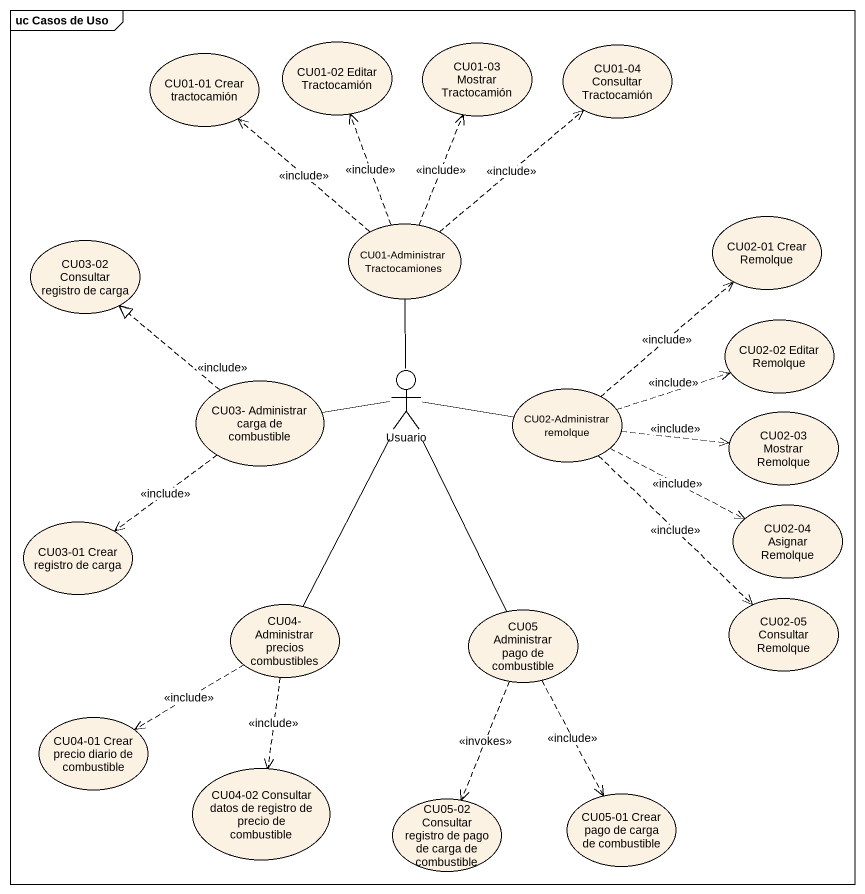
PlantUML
@startuml
mainframe uc Casos de Uso
usecase "CU01-01 Crear tractocamión" as CU01_01_Crear_tractocamión
usecase "CU01-02 Editar Tractocamión" as CU01_02_Editar_Tractocamión
usecase "CU01-03 Mostrar Tractocamión" as CU01_03_Mostrar_Tractocamión
usecase "CU01-04 Consultar Tractocamión" as CU01_04_Consultar
usecase "CU01-Administrar Tractocamiones" as CU01_Administrar
usecase "CU02-01 Crear Remolque" as CU02_01_Crear_Remolque
usecase "CU03-02 Consultar registro de carga" as CU03_02_Consultar_registro
usecase "CU02-02 Editar Remolque" as CU02_02_Editar_Remolque
usecase "CU03- Administrar carga de combustible" as CU03_Administrar_carga_de
actor Usuario
usecase "CU02-Administrar remolque" as CU02_Administrar_remolque
usecase "CU02-03 Mostrar Remolque" as CU02_03_Mostrar_Remolque
usecase "CU02-04 Asignar Remolque" as CU02_04_Asignar_Remolque
usecase "CU03-01 Crear registro de carga" as CU03_01_Crear_registro_de
usecase "CU02-05 Consultar Remolque" as CU02_05_Consultar_Remolque
usecase "CU04- Administrar precios combustibles" as CU04_Administrar_precios
usecase "CU05 Administrar pago de combustible" as CU05_Administrar_pago_de
usecase "CU04-01 Crear precio diario de combustible" as CU04_01_Crear_precio_diario
usecase "CU04-02 Consultar datos de registro de precio de combustible" as CU04_02_Consultar_datos_de
usecase "CU05-02 Consultar registro de pago de carga de combustible" as CU05_02_Consultar_registro
usecase "CU05-01 Crear pago de carga de combustible" as CU05_01_Crear_pago_de_carga
CU01_Administrar .up.> CU01_01_Crear_tractocamión : <<include>>
CU01_Administrar .up.> CU01_02_Editar_Tractocamión : <<include>>
CU01_Administrar .up.> CU01_03_Mostrar_Tractocamión : <<include>>
CU01_Administrar .up.> CU01_04_Consultar : <<include>>
CU03_Administrar_carga_de .up.|> CU03_02_Consultar_registro
CU03_Administrar_carga_de .up.> CU03_02_Consultar_registro : <<include>>
CU03_Administrar_carga_de ..> CU03_01_Crear_registro_de : <<include>>
Usuario -up- CU01_Administrar
Usuario -left- CU03_Administrar_carga_de
Usuario -right- CU02_Administrar_remolque
Usuario -- CU04_Administrar_precios
Usuario -- CU05_Administrar_pago_de
CU02_Administrar_remolque .up.> CU02_01_Crear_Remolque : <<include>>
CU02_Administrar_remolque .right.> CU02_02_Editar_Remolque : <<include>>
CU02_Administrar_remolque .right.> CU02_03_Mostrar_Remolque : <<include>>
CU02_Administrar_remolque .right.> CU02_04_Asignar_Remolque : <<include>>
CU02_Administrar_remolque ..> CU02_05_Consultar_Remolque : <<include>>
CU04_Administrar_precios .left.> CU04_01_Crear_precio_diario : <<include>>
CU04_Administrar_precios ..> CU04_02_Consultar_datos_de : <<include>>
CU05_Administrar_pago_de ..> CU05_02_Consultar_registro : <<invokes>>
CU05_Administrar_pago_de ..> CU05_01_Crear_pago_de_carga : <<include>>
@enduml
